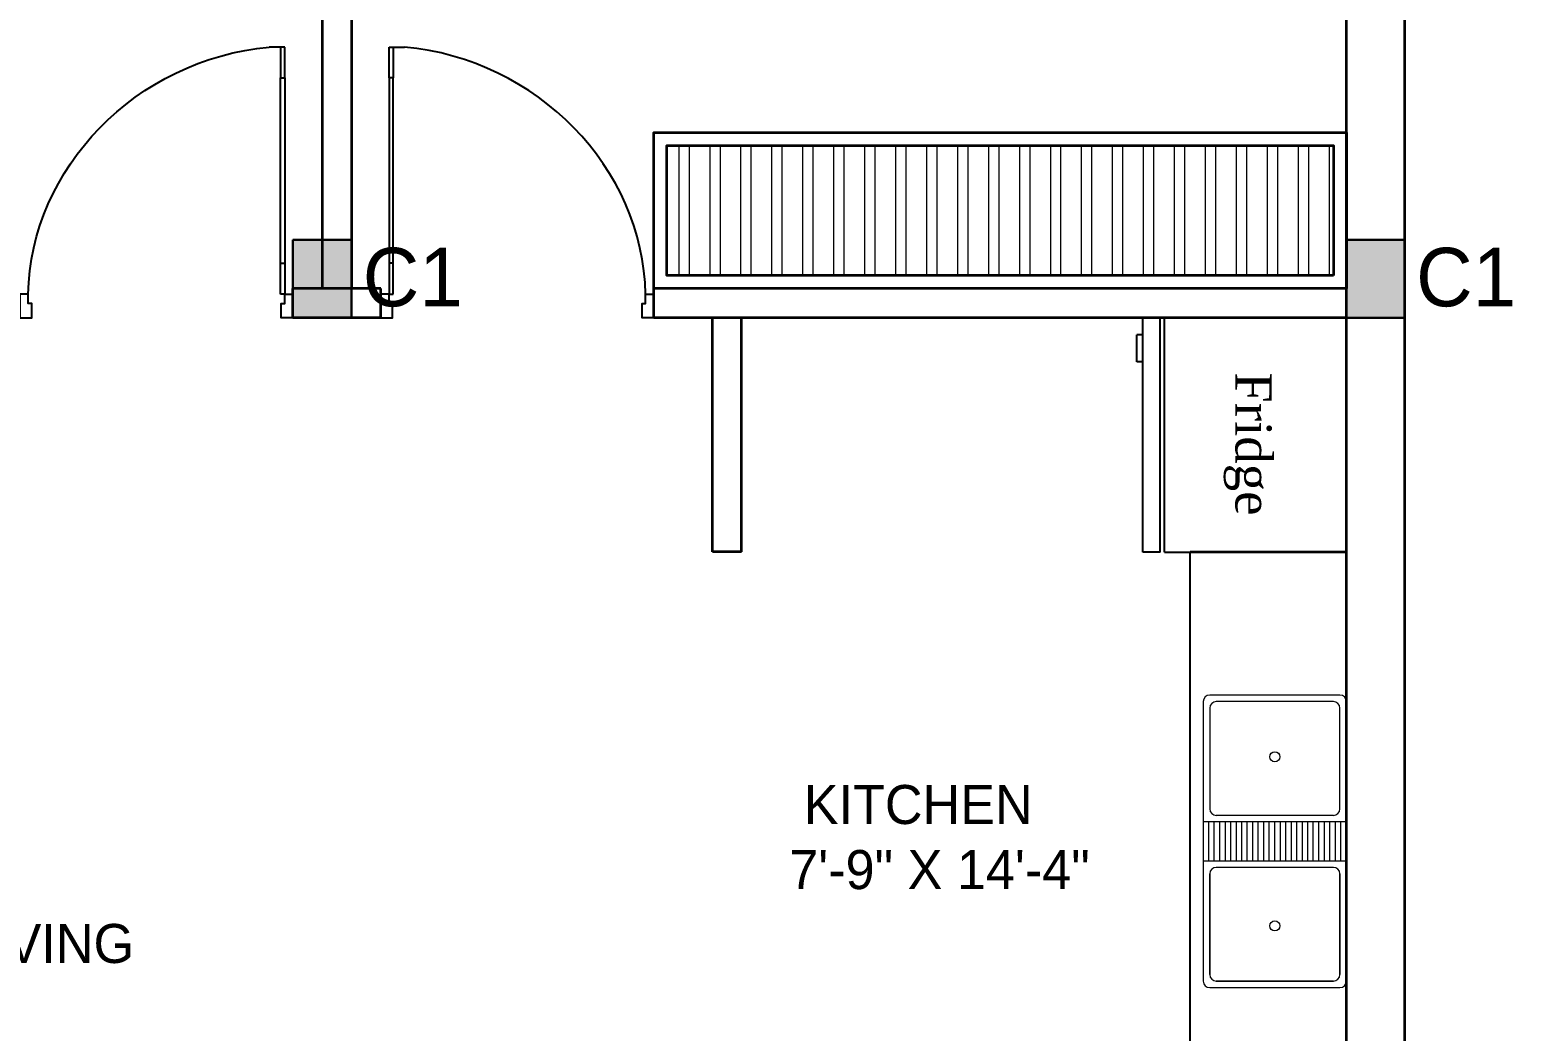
# Model space of a CAD drawing. Header units: millimetres. Extents: x -6808 to 215771, y -89660 to -16303.
# Drawn here: x 94707.2 to 94935.2, y -51425.1 to -51271 of the extents above; entities that cross this region are included whole.
import ezdxf

# ---------------------------------------------------------------- set-up
doc = ezdxf.new("R2010")
doc.units = ezdxf.units.MM
doc.linetypes.add('ACAD_ISO10W100', pattern=[18, 12, -3, 0, -3])
doc.layers.get('0').update_dxf_attribs({"color": 8})
doc.layers.add('A-WIN', color=5, linetype='Continuous')
doc.layers.add('NET 01', color=8, linetype='Continuous')
doc.layers.add('AR.furniture', color=7, linetype='Continuous', lineweight=35, true_color=0x009e9e)
for name, color, linetype, lineweight in [('col.center', 5, 'ACAD_ISO10W100', 15), ('column', 5, 'Continuous', 30), ('FIXture', 132, 'Continuous', 13), ('FURNITURE 2', 33, 'Continuous', 25), ('text', 7, 'Continuous', 25), ('wall', 7, 'Continuous', 35)]:
    doc.layers.add(name, color=color, linetype=linetype, lineweight=lineweight)
doc.styles.add('SAJ', font='eurr____.ttf')
doc.styles.get("Standard").update_dxf_attribs({"font": 'times.ttf'})

# ---------------------------------------------------------------- blocks, each defined once
blk = doc.blocks.new('QEWFWE')
at = {"layer": 'NET 01'}
for p, q in [((238503.45, 15011.85), (238503.45, 15015.77)), ((238503.45, 15015.77), (238505.41, 15015.77)), ((238503.98, 15015.77), (238503.98, 15011.85)), ((238503.98, 15011.85), (238503.45, 15011.85)), ((238503.45, 15011.85), (238503.45, 14988.32)), ((238503.98, 14988.32), (238503.98, 15011.85)), ((238503.45, 14988.32), (238503.45, 14984.4)), ((238503.98, 14988.32), (238503.45, 14988.32)), ((238503.98, 14984.4), (238503.98, 14988.32)), ((238503.45, 14984.4), (238503.98, 14984.4))]:
    blk.add_line(p, q, dxfattribs=at)
for points in [[(238503.45, 14984.4), (238502.4, 14984.4), (238502.4, 14981.4), (238503.9, 14981.4), (238503.9, 14982.9), (238503.9, 14983.2), (238503.45, 14983.2)], [(238536.02, 14984.4), (238537.07, 14984.4), (238537.07, 14981.4), (238535.57, 14981.4), (238535.57, 14982.9), (238535.57, 14983.2), (238536.02, 14983.2)]]:
    blk.add_lwpolyline(points, close=True, dxfattribs=at)
blk.add_ellipse((238504.18, 14985.62), major_axis=(-29.27, 13.54), ratio=0.925766, start_param=-2.718612, end_param=-1.204625, dxfattribs=at)
blk = doc.blocks.new('SINK')
at = {"layer": 'FIXture'}
for p, q in [((94244.16, -43664.34), (94244.16, -43707.34)), ((94265.16, -43663.34), (94245.16, -43663.34)), ((94264.16, -43664.34), (94246.16, -43664.34)), ((94266.16, -43707.34), (94266.16, -43664.34)), ((94245.16, -43665.34), (94245.16, -43680.84)), ((94265.16, -43680.84), (94265.16, -43665.34)), ((94266.16, -43682.84), (94244.16, -43682.84)), ((94245.01, -43688.84), (94245.01, -43682.84)), ((94245.85, -43688.84), (94245.85, -43682.84)), ((94264.16, -43681.84), (94246.16, -43681.84)), ((94246.7, -43688.84), (94246.7, -43682.84)), ((94247.55, -43688.84), (94247.55, -43682.84)), ((94248.39, -43688.84), (94248.39, -43682.84)), ((94249.24, -43688.84), (94249.24, -43682.84)), ((94250.08, -43688.84), (94250.08, -43682.84)), ((94250.93, -43688.84), (94250.93, -43682.84)), ((94251.78, -43688.84), (94251.78, -43682.84)), ((94252.62, -43688.84), (94252.62, -43682.84)), ((94253.47, -43688.84), (94253.47, -43682.84)), ((94254.31, -43688.84), (94254.31, -43682.84)), ((94255.16, -43688.84), (94255.16, -43682.84)), ((94256.01, -43688.84), (94256.01, -43682.84)), ((94256.85, -43688.84), (94256.85, -43682.84)), ((94257.7, -43688.84), (94257.7, -43682.84)), ((94258.55, -43688.84), (94258.55, -43682.84)), ((94259.39, -43688.84), (94259.39, -43682.84)), ((94260.24, -43688.84), (94260.24, -43682.84)), ((94261.08, -43688.84), (94261.08, -43682.84)), ((94261.93, -43688.84), (94261.93, -43682.84)), ((94262.78, -43688.84), (94262.78, -43682.84)), ((94263.62, -43688.84), (94263.62, -43682.84)), ((94264.47, -43688.84), (94264.47, -43682.84)), ((94265.31, -43688.84), (94265.31, -43682.84)), ((94244.16, -43688.84), (94266.16, -43688.84)), ((94264.16, -43689.84), (94246.16, -43689.84)), ((94245.16, -43690.84), (94245.16, -43706.34)), ((94245.16, -43706.34), (94245.16, -43690.84)), ((94265.16, -43706.34), (94265.16, -43690.84)), ((94265.16, -43690.84), (94265.16, -43706.34)), ((94246.16, -43707.34), (94264.16, -43707.34)), ((94264.16, -43707.34), (94246.16, -43707.34)), ((94245.16, -43708.34), (94265.16, -43708.34))]:
    blk.add_line(p, q, dxfattribs=at)
for centre in [(94255.16, -43672.84), (94255.16, -43698.84)]:
    blk.add_circle(centre, 0.766, dxfattribs=at)
for centre, start, end in [((94245.16, -43664.34), 90, 180), ((94246.16, -43665.34), 90, 180), ((94264.16, -43665.34), 0, 90), ((94265.16, -43664.34), 0, 90), ((94246.16, -43680.84), 180, 270), ((94264.16, -43680.84), 270, 0), ((94246.16, -43690.84), 90, 180), ((94264.16, -43690.84), 0, 90), ((94245.16, -43707.34), 180, 270), ((94246.16, -43706.34), 180, 270), ((94246.16, -43706.34), 180, 270), ((94264.16, -43706.34), 270, 0), ((94264.16, -43706.34), 270, 0), ((94265.16, -43707.34), 270, 0)]:
    blk.add_arc(centre, 1, start, end, dxfattribs=at)
blk = doc.blocks.new('rg5y')
at = {"color": 0}
for p, q in [((59918.75, -28724.09), (59918.75, -28695.06)), ((59918.75, -28695.06), (59920.93, -28695.06)), ((59920.93, -28724.09), (59920.93, -28695.06)), ((59921.47, -28724.09), (59921.47, -28695.06)), ((59921.47, -28695.06), (59943.98, -28695.06)), ((59943.98, -28724.09), (59943.98, -28695.06)), ((59918.75, -28697.18), (59918.04, -28697.18)), ((59918.04, -28700.5), (59918.04, -28697.18)), ((59918.75, -28700.5), (59918.04, -28700.5)), ((59921.47, -28724.09), (59943.98, -28724.09))]:
    blk.add_line(p, q, dxfattribs=at)
blk.add_line((59920.93, -28724.09), (59918.75, -28724.09))
at = {"layer": 'A-WIN', "color": 0, "insert": (59934.74, -28701.8), "char_height": 4.5, "width": 60.2807, "attachment_point": 1, "rotation": 270}
blk.add_mtext('\\A1;Fridge', dxfattribs=at)
blk = doc.blocks.new('c1')
at = {"layer": 'column'}
blk.add_hatch(color=256, dxfattribs=at).paths.add_polyline_path([(58376.49, -43564.36), (58385.49, -43564.36), (58385.49, -43552.36), (58376.49, -43552.36)])
for p, q in [((58376.49, -43552.36), (58376.49, -43564.36)), ((58376.49, -43552.36), (58385.49, -43552.36)), ((58385.49, -43564.36), (58385.49, -43552.36)), ((58376.49, -43564.36), (58385.49, -43564.36))]:
    blk.add_line(p, q, dxfattribs=at)

msp = doc.modelspace()

# ---------------------------------------------------------------- hatches: boundary and pattern name
at = {"layer": 'AR.furniture', "lineweight": 5}
h = msp.add_hatch(dxfattribs=at)
h.set_pattern_fill('ANSI32', color=256, scale=0.5, angle=45, style=0)
h.set_pattern_definition([(90, (-7119.9606, -5188.8244), (-4.7625, 4e-15), []), (90, (-7118.373, -5187.237), (-4.7625, 4e-15), [])])
h.paths.add_polyline_path([(94805.193, -51288.866), (94805.193, -51308.866), (94907.693, -51308.866), (94907.693, -51288.866)])

# ---------------------------------------------------------------- linework, layer by layer
for p in [(94885.693, -51463.866), (94909.693, -51351.366)]:
    msp.add_line(p, (94885.693, -51351.366))
at = {"layer": 'AR.furniture'}
for points in [[(94909.693, -51310.866), (94803.193, -51310.866), (94803.193, -51286.866), (94909.693, -51286.866)], [(94907.693, -51308.866), (94805.193, -51308.866), (94805.193, -51288.866), (94907.693, -51288.866)]]:
    msp.add_lwpolyline(points, close=True, dxfattribs=at)
at = {"layer": 'wall'}
msp.add_line((94909.693, -51792.366), (94909.693, -51090.366), dxfattribs=at)
at = {"layer": 'wall', "color": 1}
for p, q in [((94752.193, -51166.866), (94752.193, -51310.866)), ((94756.693, -51166.866), (94756.693, -51310.866)), ((94761.193, -51310.866), (94747.693, -51310.866)), ((94747.693, -51315.366), (94747.693, -51310.866)), ((94761.193, -51315.366), (94761.193, -51310.866)), ((94909.693, -51310.866), (94803.193, -51310.866)), ((94803.193, -51315.366), (94803.193, -51310.866)), ((94761.193, -51315.366), (94747.693, -51315.366)), ((94909.693, -51315.366), (94803.193, -51315.366)), ((94812.193, -51351.366), (94812.193, -51315.366)), ((94816.693, -51351.366), (94816.693, -51315.366)), ((94816.693, -51351.366), (94812.193, -51351.366))]:
    msp.add_line(p, q, dxfattribs=at)
at = {"layer": 'wall'}
msp.add_lwpolyline([(94906.693, -51801.366), (94918.693, -51801.366), (94918.693, -51081.366), (94594.693, -51081.366), (94594.693, -51801.366), (94612.693, -51801.366)], dxfattribs=at)

# ---------------------------------------------------------------- block references
at = {"linetype": 'ByBlock', "lineweight": 20, "yscale": 1.211467555345734, "zscale": 1.211467555345734}
for p, xscale in [((383685.609, -69464.84), -1.211467555345734), ((-194176.724, -69464.84), 1.211467555345734)]:
    msp.add_blockref('QEWFWE', p, dxfattribs=dict(at, xscale=xscale))
at = {"color": 251, "true_color": 0x636466, "xscale": 1.241379310344827, "yscale": 1.241379310344827, "zscale": 1.241379310344827}
msp.add_blockref('rg5y', (20496.471, -15693.916), dxfattribs=at)
at = {"layer": 'column'}
for p in [(36371.201, -7751.004), (36533.201, -7751.004)]:
    msp.add_blockref('c1', p, dxfattribs=at)
at = {"layer": 'FURNITURE 2'}
msp.add_blockref('SINK', (643.532, -7710.028), dxfattribs=at)

# ---------------------------------------------------------------- texts
at = {"layer": 'col.center', "linetype": 'ByBlock', "char_height": 9, "width": 293.6941, "attachment_point": 1, "style": 'SAJ'}
for insert in [(94758.423, -51304.598), (94920.423, -51304.598)]:
    msp.add_mtext('\\A1;{\\fCentury Gothic|b0|i0|c0|p34;C1}', dxfattribs=dict(at, insert=insert))
at = {"layer": 'text', "ltscale": 2, "char_height": 6, "attachment_point": 1, "style": 'SAJ'}
for s, insert, width in [('\\A1;{\\fCentury Gothic|b0|i0|c0|p34;  \\P KITCHEN\\P7\'-9" X 14\'-4"}', (94824.009, -51377.203), 244.74508), ('\\A1;{\\fCentury Gothic|b0|i0|c0|p34;   DINNING CUM LIVING\\P         17\'-4" X 18\'-7"}', (94633.654, -51408.574), 115.0205)]:
    msp.add_mtext(s, dxfattribs=dict(at, insert=insert, width=width))

doc.saveas('drawing.dxf')
